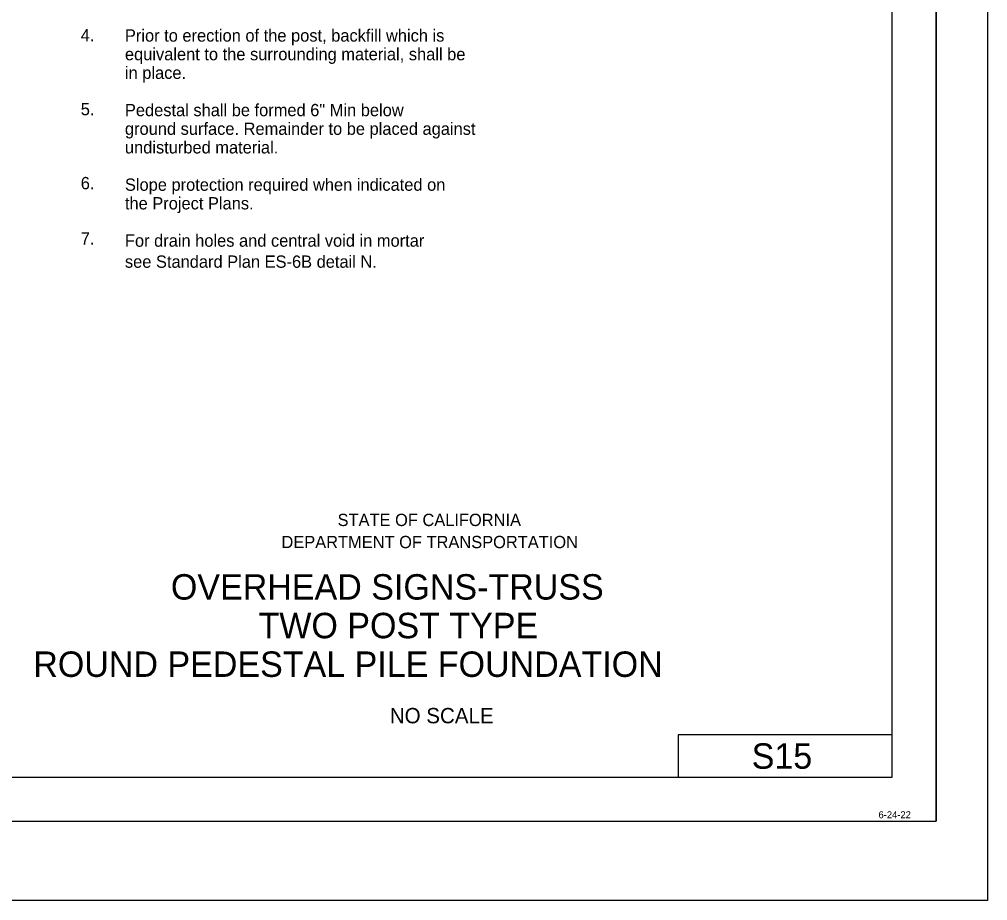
# Model space of a CAD drawing. Extents: x -894 to 866, y -476 to 714.
# Drawn here: x 314 to 866, y -476 to 26 of the extents above; entities that cross this region are included whole.
import ezdxf

# ---------------------------------------------------------------- set-up
doc = ezdxf.new("R2010")
doc.units = 0
for name, color, linetype in [('10 Sheet Format', 7, 'Continuous'), ('57 Undefined', 7, 'Continuous'), ('60 Nongeo Data', 7, 'Continuous')]:
    doc.layers.add(name, color=color, linetype=linetype)

msp = doc.modelspace()

# ---------------------------------------------------------------- linework, layer by layer
at = {"layer": '10 Sheet Format'}
for p, q in [((836.55, 668.96), (836.55, -431.04)), ((811.55, -406.04), (811.55, 643.96)), ((811.55, -381.95), (689.5, -381.95)), ((689.5, -381.95), (689.5, -406.04)), ((-813.45, -406.04), (811.55, -406.04)), ((-863.46, -431.04), (836.55, -431.04))]:
    msp.add_line(p, q, dxfattribs=at)
for points in [[(-894.04, 713.56), (865.96, 713.56), (865.96, -476.44), (-894.04, -476.44)], [(-863.46, -431.04), (836.55, -431.04), (836.55, 668.96), (-863.46, 668.96)]]:
    msp.add_lwpolyline(points, close=True, dxfattribs=at)

# ---------------------------------------------------------------- texts
for s, height, p in [('STATE OF CALIFORNIA', 7, (495.42, -262.88)), ('DEPARTMENT OF TRANSPORTATION', 7, (463.42, -275.49)), ('OVERHEAD SIGNS-TRUSS', 14.5, (400.4, -304.82)), ('TWO POST TYPE', 14.5, (450.35, -326.85)), ('ROUND PEDESTAL PILE FOUNDATION', 14.5, (321.96, -348.88)), ('NO SCALE', 8.75, (525.19, -375.34)), ('6-24-22', 4, (803.76, -429.47))]:
    msp.add_text(s, height=height, dxfattribs=at).set_placement(p)
at = {"layer": '57 Undefined'}
for s, p in [('4.', (349.02, 13.48)), ('Prior to erection of the post, backfill which is', (374.2, 13.29)), ('equivalent to the surrounding material, shall be', (374.2, 2.66)), ('in place.', (374.2, -7.97)), ('5.', (349.02, -28.69)), ('Pedestal shall be formed 6" Min below', (374.2, -29.23)), ('ground surface. Remainder to be placed against', (374.2, -39.86)), ('undisturbed material.', (374.2, -50.49)), ('6.', (349.02, -70.87)), ('Slope protection required when indicated on', (374.2, -71.75)), ('the Project Plans.', (374.2, -82.38)), ('7.', (349.02, -102.5)), ('For drain holes and central void in mortar', (374.2, -103.64)), ('see Standard Plan ES-6B detail N.', (374.2, -115.64))]:
    msp.add_text(s, height=7, dxfattribs=at).set_placement(p)
at = {"layer": '60 Nongeo Data'}
msp.add_text('S15', height=14.5, dxfattribs=at).set_placement((731.46, -401.24))

doc.saveas('drawing.dxf')
